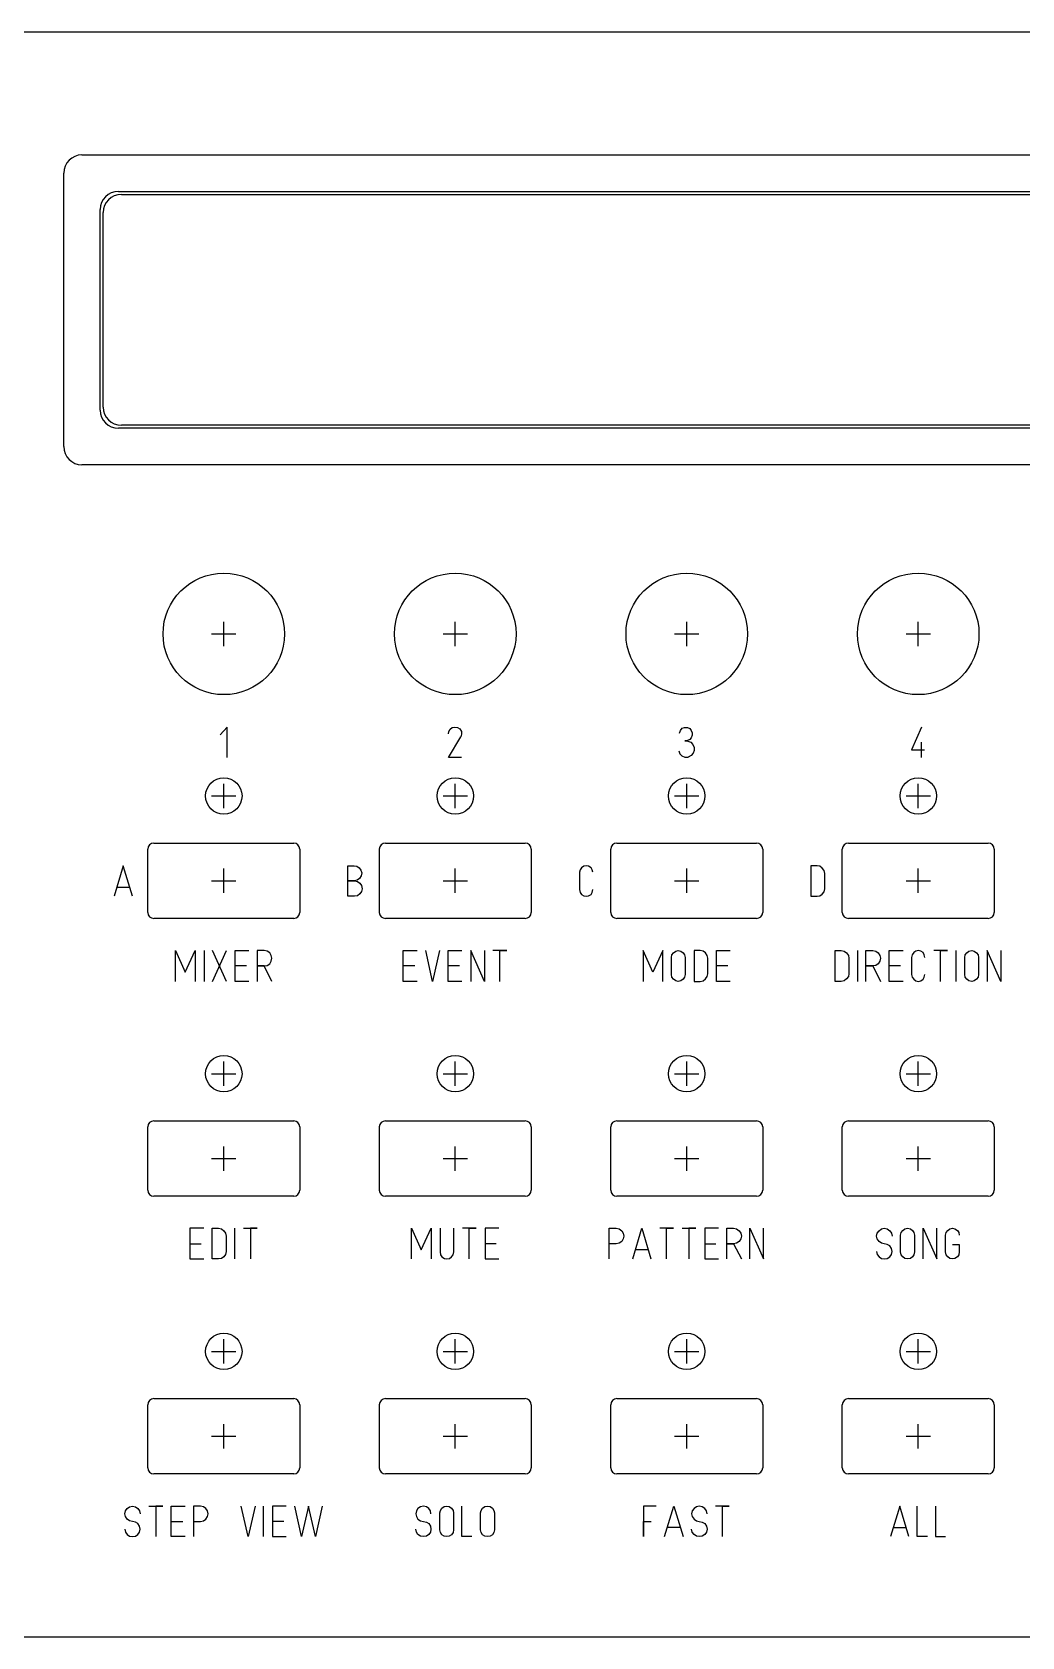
# Model space of a CAD drawing. Header units: inches. Extents: x 0 to 19, y 0 to 5.2.
# Drawn here: x 3.63 to 6.84, y 0 to 5.2 of the extents above; entities that cross this region are included whole.
import ezdxf

# ---------------------------------------------------------------- set-up
doc = ezdxf.new("R2010")
doc.units = ezdxf.units.IN
doc.header["$MEASUREMENT"] = 0
doc.layers.add('Contour', color=7, linetype='CONTINUOUS')
doc.layers.add('Gravure', color=7, linetype='CONTINUOUS')

msp = doc.modelspace()

# ---------------------------------------------------------------- linework, layer by layer
at = {"layer": 'Contour', "color": 7, "linetype": 'CONTINUOUS'}
for p, q in [((19, 5.2), (0, 5.2)), ((3.79035, 4.80197), (10.10531, 4.80197)), ((3.7313, 3.85709), (3.7313, 4.74291)), ((3.90846, 4.68386), (9.9872, 4.68386)), ((3.91831, 4.67402), (9.97736, 4.67402)), ((3.84941, 3.9752), (3.84941, 4.6248)), ((3.85925, 3.98504), (3.85925, 4.61496)), ((9.9872, 3.91614), (3.90846, 3.91614)), ((9.97736, 3.92598), (3.91831, 3.92598)), ((10.10531, 3.79803), (3.79035, 3.79803)), ((4.25, 3.21063), (4.25, 3.28937)), ((5, 3.21063), (5, 3.28937)), ((5.75, 3.21063), (5.75, 3.28937)), ((6.5, 3.21063), (6.5, 3.28937)), ((4.21063, 3.25), (4.28937, 3.25)), ((4.96063, 3.25), (5.03937, 3.25)), ((5.71063, 3.25), (5.78937, 3.25)), ((6.46063, 3.25), (6.53937, 3.25)), ((4.25, 2.68563), (4.25, 2.76437)), ((5, 2.68563), (5, 2.76437)), ((5.75, 2.68563), (5.75, 2.76437)), ((6.5, 2.68563), (6.5, 2.76437)), ((4.21063, 2.725), (4.28937, 2.725)), ((4.96063, 2.725), (5.03937, 2.725)), ((5.71063, 2.725), (5.78937, 2.725)), ((6.46063, 2.725), (6.53937, 2.725)), ((4.00394, 2.34764), (4.00394, 2.55236)), ((4.02362, 2.57205), (4.47638, 2.57205)), ((4.49606, 2.55236), (4.49606, 2.34764)), ((4.75394, 2.34764), (4.75394, 2.55236)), ((4.77362, 2.57205), (5.22638, 2.57205)), ((5.24606, 2.55236), (5.24606, 2.34764)), ((5.50394, 2.34764), (5.50394, 2.55236)), ((5.52362, 2.57205), (5.97638, 2.57205)), ((5.99606, 2.55236), (5.99606, 2.34764)), ((6.25394, 2.34764), (6.25394, 2.55236)), ((6.27362, 2.57205), (6.72638, 2.57205)), ((6.74606, 2.55236), (6.74606, 2.34764)), ((4.21063, 2.45), (4.28937, 2.45)), ((4.25, 2.41063), (4.25, 2.48937)), ((4.96063, 2.45), (5.03937, 2.45)), ((5, 2.41063), (5, 2.48937)), ((5.71063, 2.45), (5.78937, 2.45)), ((5.75, 2.41063), (5.75, 2.48937)), ((6.46063, 2.45), (6.53937, 2.45)), ((6.5, 2.41063), (6.5, 2.48937)), ((4.47638, 2.32795), (4.02362, 2.32795)), ((5.22638, 2.32795), (4.77362, 2.32795)), ((5.97638, 2.32795), (5.52362, 2.32795)), ((6.72638, 2.32795), (6.27362, 2.32795)), ((4.21063, 1.825), (4.28937, 1.825)), ((4.25, 1.78563), (4.25, 1.86437)), ((4.96063, 1.825), (5.03937, 1.825)), ((5, 1.78563), (5, 1.86437)), ((5.71063, 1.825), (5.78937, 1.825)), ((5.75, 1.78563), (5.75, 1.86437)), ((6.46063, 1.825), (6.53937, 1.825)), ((6.5, 1.78563), (6.5, 1.86437)), ((4.02362, 1.67205), (4.47638, 1.67205)), ((4.77362, 1.67205), (5.22638, 1.67205)), ((5.52362, 1.67205), (5.97638, 1.67205)), ((6.27362, 1.67205), (6.72638, 1.67205)), ((4.00394, 1.44764), (4.00394, 1.65236)), ((4.49606, 1.65236), (4.49606, 1.44764)), ((4.75394, 1.44764), (4.75394, 1.65236)), ((5.24606, 1.65236), (5.24606, 1.44764)), ((5.50394, 1.44764), (5.50394, 1.65236)), ((5.99606, 1.65236), (5.99606, 1.44764)), ((6.25394, 1.44764), (6.25394, 1.65236)), ((6.74606, 1.65236), (6.74606, 1.44764)), ((4.25, 1.51063), (4.25, 1.58937)), ((5, 1.51063), (5, 1.58937)), ((5.75, 1.51063), (5.75, 1.58937)), ((6.5, 1.51063), (6.5, 1.58937)), ((4.21063, 1.55), (4.28937, 1.55)), ((4.96063, 1.55), (5.03937, 1.55)), ((5.71063, 1.55), (5.78937, 1.55)), ((6.46063, 1.55), (6.53937, 1.55)), ((4.47638, 1.42795), (4.02362, 1.42795)), ((5.22638, 1.42795), (4.77362, 1.42795)), ((5.97638, 1.42795), (5.52362, 1.42795)), ((6.72638, 1.42795), (6.27362, 1.42795)), ((4.25, 0.88563), (4.25, 0.96437)), ((5, 0.88563), (5, 0.96437)), ((5.75, 0.88563), (5.75, 0.96437)), ((6.5, 0.88563), (6.5, 0.96437)), ((4.21063, 0.925), (4.28937, 0.925)), ((4.96063, 0.925), (5.03937, 0.925)), ((5.71063, 0.925), (5.78937, 0.925)), ((6.46063, 0.925), (6.53937, 0.925)), ((4.00394, 0.54764), (4.00394, 0.75236)), ((4.02362, 0.77205), (4.47638, 0.77205)), ((4.49606, 0.75236), (4.49606, 0.54764)), ((4.75394, 0.54764), (4.75394, 0.75236)), ((4.77362, 0.77205), (5.22638, 0.77205)), ((5.24606, 0.75236), (5.24606, 0.54764)), ((5.50394, 0.54764), (5.50394, 0.75236)), ((5.52362, 0.77205), (5.97638, 0.77205)), ((5.99606, 0.75236), (5.99606, 0.54764)), ((6.25394, 0.54764), (6.25394, 0.75236)), ((6.27362, 0.77205), (6.72638, 0.77205)), ((6.74606, 0.75236), (6.74606, 0.54764)), ((4.25, 0.61063), (4.25, 0.68937)), ((5, 0.61063), (5, 0.68937)), ((5.75, 0.61063), (5.75, 0.68937)), ((6.5, 0.61063), (6.5, 0.68937)), ((4.21063, 0.65), (4.28937, 0.65)), ((4.96063, 0.65), (5.03937, 0.65)), ((5.71063, 0.65), (5.78937, 0.65)), ((6.46063, 0.65), (6.53937, 0.65)), ((4.47638, 0.52795), (4.02362, 0.52795)), ((5.22638, 0.52795), (4.77362, 0.52795)), ((5.97638, 0.52795), (5.52362, 0.52795)), ((6.72638, 0.52795), (6.27362, 0.52795)), ((0, 0), (19, 0))]:
    msp.add_line(p, q, dxfattribs=at)
for centre, radius in [((4.25, 3.25), 0.19685), ((5, 3.25), 0.19685), ((5.75, 3.25), 0.19685), ((6.5, 3.25), 0.19685), ((4.25, 2.725), 0.05906), ((5, 2.725), 0.05906), ((5.75, 2.725), 0.05906), ((6.5, 2.725), 0.05906), ((4.25, 1.825), 0.05906), ((5, 1.825), 0.05906), ((5.75, 1.825), 0.05906), ((6.5, 1.825), 0.05906), ((4.25, 0.925), 0.05906), ((5, 0.925), 0.05906), ((5.75, 0.925), 0.05906), ((6.5, 0.925), 0.05906)]:
    msp.add_circle(centre, radius, dxfattribs=at)
for centre, radius, start, end in [((3.79035, 4.74291), 0.05906, 450, 180), ((3.90846, 4.6248), 0.05906, 450, 180), ((3.91831, 4.61496), 0.05906, 450, 180), ((3.90846, 3.9752), 0.05906, 180, -90), ((3.91831, 3.98504), 0.05906, 180, -90), ((3.79035, 3.85709), 0.05906, 180, -90), ((4.02362, 2.55236), 0.01969, 450, 180), ((4.47638, 2.55236), 0.01969, 360, 90), ((4.77362, 2.55236), 0.01969, 450, 180), ((5.22638, 2.55236), 0.01969, 360, 90), ((5.52362, 2.55236), 0.01969, 450, 180), ((5.97638, 2.55236), 0.01969, 360, 90), ((6.27362, 2.55236), 0.01969, 450, 180), ((6.72638, 2.55236), 0.01969, 360, 90), ((4.02362, 2.34764), 0.01969, 180, -90), ((4.47638, 2.34764), 0.01969, 270, 0), ((4.77362, 2.34764), 0.01969, 180, -90), ((5.22638, 2.34764), 0.01969, 270, 0), ((5.52362, 2.34764), 0.01969, 180, -90), ((5.97638, 2.34764), 0.01969, 270, 0), ((6.27362, 2.34764), 0.01969, 180, -90), ((6.72638, 2.34764), 0.01969, 270, 0), ((4.02362, 1.65236), 0.01969, 450, 180), ((4.47638, 1.65236), 0.01969, 360, 90), ((4.77362, 1.65236), 0.01969, 450, 180), ((5.22638, 1.65236), 0.01969, 360, 90), ((5.52362, 1.65236), 0.01969, 450, 180), ((5.97638, 1.65236), 0.01969, 360, 90), ((6.27362, 1.65236), 0.01969, 450, 180), ((6.72638, 1.65236), 0.01969, 360, 90), ((4.02362, 1.44764), 0.01969, 180, -90), ((4.47638, 1.44764), 0.01969, 270, 0), ((4.77362, 1.44764), 0.01969, 180, -90), ((5.22638, 1.44764), 0.01969, 270, 0), ((5.52362, 1.44764), 0.01969, 180, -90), ((5.97638, 1.44764), 0.01969, 270, 0), ((6.27362, 1.44764), 0.01969, 180, -90), ((6.72638, 1.44764), 0.01969, 270, 0), ((4.02362, 0.75236), 0.01969, 450, 180), ((4.47638, 0.75236), 0.01969, 360, 90), ((4.77362, 0.75236), 0.01969, 450, 180), ((5.22638, 0.75236), 0.01969, 360, 90), ((5.52362, 0.75236), 0.01969, 450, 180), ((5.97638, 0.75236), 0.01969, 360, 90), ((6.27362, 0.75236), 0.01969, 450, 180), ((6.72638, 0.75236), 0.01969, 360, 90), ((4.02362, 0.54764), 0.01969, 180, -90), ((4.47638, 0.54764), 0.01969, 270, 0), ((4.77362, 0.54764), 0.01969, 180, -90), ((5.22638, 0.54764), 0.01969, 270, 0), ((5.52362, 0.54764), 0.01969, 180, -90), ((5.97638, 0.54764), 0.01969, 270, 0), ((6.27362, 0.54764), 0.01969, 180, -90), ((6.72638, 0.54764), 0.01969, 270, 0)]:
    msp.add_arc(centre, radius, start, end, dxfattribs=at)
at = {"layer": 'Gravure', "color": 255, "linetype": 'CONTINUOUS'}
for p, q in [((4.26083, 2.94803), (4.23819, 2.92343)), ((4.26083, 2.84961), (4.26083, 2.94803)), ((4.97835, 2.92638), (4.97933, 2.93425)), ((4.97835, 2.84961), (5.01772, 2.91654)), ((4.97933, 2.93425), (4.98327, 2.94114)), ((4.98327, 2.94114), (4.99016, 2.94705)), ((4.99016, 2.94705), (4.99803, 2.94803)), ((4.99803, 2.94803), (5.00689, 2.94705)), ((5.00689, 2.94705), (5.01476, 2.94213)), ((5.01476, 2.94213), (5.01969, 2.93425)), ((5.02067, 2.92539), (5.01772, 2.91654)), ((5.01969, 2.93425), (5.02067, 2.92539)), ((5.72638, 2.92835), (5.72933, 2.9372)), ((5.72933, 2.9372), (5.73524, 2.94409)), ((5.73524, 2.94409), (5.74311, 2.94705)), ((5.74311, 2.94705), (5.75197, 2.94705)), ((5.75197, 2.94705), (5.75984, 2.94311)), ((5.75984, 2.94311), (5.76476, 2.9372)), ((5.76476, 2.91358), (5.75984, 2.90768)), ((5.76476, 2.9372), (5.76772, 2.92933)), ((5.76772, 2.92146), (5.76476, 2.91358)), ((5.76772, 2.92933), (5.76772, 2.92146)), ((6.51083, 2.94803), (6.47835, 2.87421)), ((5.72441, 2.87126), (5.72736, 2.86142)), ((5.72736, 2.86142), (5.73425, 2.85453)), ((5.75197, 2.90472), (5.74409, 2.90374)), ((5.74409, 2.90374), (5.75394, 2.90276)), ((5.75984, 2.90768), (5.75197, 2.90472)), ((5.75394, 2.90276), (5.7628, 2.89882)), ((5.7628, 2.89882), (5.76969, 2.89193)), ((5.77067, 2.86339), (5.76378, 2.85551)), ((5.76969, 2.89193), (5.77362, 2.88209)), ((5.77362, 2.87224), (5.77067, 2.86339)), ((5.77362, 2.88209), (5.77362, 2.87224)), ((6.47835, 2.87421), (6.52067, 2.87421)), ((6.51083, 2.84961), (6.51083, 2.89882)), ((5.02067, 2.84961), (4.97835, 2.84961)), ((5.73425, 2.85453), (5.74409, 2.85059)), ((5.74409, 2.85059), (5.75492, 2.85059)), ((5.76378, 2.85551), (5.75492, 2.85059)), ((4.0935, 2.12421), (4.0935, 2.22362)), ((4.0935, 2.22362), (4.125, 2.15374)), ((4.125, 2.15374), (4.15748, 2.22362)), ((4.15748, 2.22362), (4.15748, 2.12421)), ((4.18602, 2.22362), (4.18602, 2.12421)), ((4.25886, 2.12421), (4.21358, 2.22362)), ((4.21358, 2.12421), (4.25886, 2.22362)), ((4.28642, 2.12421), (4.28642, 2.22362)), ((4.28642, 2.22362), (4.33071, 2.22362)), ((4.38091, 2.22362), (4.35827, 2.22362)), ((4.35827, 2.22362), (4.35827, 2.12421)), ((4.39075, 2.22165), (4.38091, 2.22362)), ((4.39862, 2.21673), (4.39075, 2.22165)), ((4.40354, 2.20787), (4.39862, 2.21673)), ((4.39862, 2.1813), (4.40354, 2.18917)), ((4.40551, 2.19902), (4.40354, 2.20787)), ((4.40354, 2.18917), (4.40551, 2.19902)), ((4.83169, 2.12421), (4.83169, 2.22362)), ((4.83169, 2.22362), (4.87598, 2.22362)), ((4.92618, 2.12421), (4.90453, 2.22362)), ((4.94882, 2.22362), (4.92618, 2.12421)), ((4.97736, 2.12421), (4.97736, 2.22362)), ((4.97736, 2.22362), (5.02165, 2.22362)), ((5.09449, 2.12421), (5.0502, 2.22362)), ((5.0502, 2.22362), (5.0502, 2.12421)), ((5.09449, 2.22362), (5.09449, 2.12421)), ((5.16732, 2.22362), (5.12205, 2.22362)), ((5.14469, 2.12421), (5.14469, 2.22362)), ((5.14469, 2.22362), (5.16732, 2.22362)), ((5.63976, 2.15374), (5.60827, 2.22362)), ((5.60827, 2.22362), (5.60827, 2.12421)), ((5.67224, 2.22362), (5.63976, 2.15374)), ((5.67224, 2.12421), (5.67224, 2.22362)), ((5.70079, 2.20098), (5.70177, 2.20984)), ((5.70079, 2.14685), (5.70079, 2.20098)), ((5.70177, 2.20984), (5.70669, 2.21673)), ((5.70669, 2.21673), (5.71457, 2.22165)), ((5.71457, 2.22165), (5.72244, 2.22362)), ((5.72244, 2.22362), (5.7313, 2.22165)), ((5.7313, 2.22165), (5.73819, 2.21673)), ((5.73819, 2.21673), (5.74311, 2.20984)), ((5.74311, 2.20984), (5.74508, 2.20098)), ((5.74508, 2.20098), (5.74508, 2.14685)), ((5.79331, 2.22362), (5.77362, 2.22362)), ((5.77362, 2.22362), (5.77362, 2.12421)), ((5.80315, 2.22165), (5.79331, 2.22362)), ((5.81102, 2.21673), (5.80315, 2.22165)), ((5.81594, 2.20787), (5.81102, 2.21673)), ((5.81791, 2.19902), (5.81594, 2.20787)), ((5.81791, 2.14882), (5.81791, 2.19902)), ((5.84646, 2.12421), (5.84646, 2.22362)), ((5.84646, 2.22362), (5.89075, 2.22362)), ((6.23031, 2.12421), (6.23031, 2.22362)), ((6.23031, 2.22362), (6.25, 2.22362)), ((6.25, 2.22362), (6.25984, 2.22165)), ((6.25984, 2.22165), (6.26772, 2.21673)), ((6.26772, 2.21673), (6.27362, 2.20787)), ((6.27362, 2.20787), (6.27559, 2.19902)), ((6.27559, 2.19902), (6.27559, 2.14882)), ((6.30315, 2.22362), (6.30315, 2.12421)), ((6.33071, 2.12421), (6.33071, 2.22362)), ((6.33071, 2.22362), (6.35335, 2.22362)), ((6.35335, 2.22362), (6.3622, 2.22165)), ((6.3622, 2.22165), (6.37008, 2.21673)), ((6.37008, 2.21673), (6.37598, 2.20787)), ((6.37598, 2.18917), (6.37008, 2.1813)), ((6.37598, 2.20787), (6.37795, 2.19902)), ((6.37795, 2.19902), (6.37598, 2.18917)), ((6.40551, 2.12421), (6.40551, 2.22362)), ((6.40551, 2.22362), (6.45079, 2.22362)), ((6.48031, 2.20984), (6.47835, 2.20197)), ((6.47835, 2.20197), (6.47835, 2.14587)), ((6.48524, 2.21772), (6.48031, 2.20984)), ((6.49213, 2.22165), (6.48524, 2.21772)), ((6.5, 2.22362), (6.49213, 2.22165)), ((6.50886, 2.22165), (6.5, 2.22362)), ((6.51575, 2.21772), (6.50886, 2.22165)), ((6.51969, 2.20984), (6.51575, 2.21772)), ((6.52165, 2.20197), (6.51969, 2.20984)), ((6.59449, 2.22362), (6.5502, 2.22362)), ((6.57185, 2.12421), (6.57185, 2.22362)), ((6.57185, 2.22362), (6.59449, 2.22362)), ((6.62205, 2.22362), (6.62205, 2.12421)), ((6.65059, 2.20098), (6.65256, 2.20984)), ((6.65059, 2.14685), (6.65059, 2.20098)), ((6.65256, 2.20984), (6.65748, 2.21673)), ((6.65748, 2.21673), (6.66437, 2.22165)), ((6.66437, 2.22165), (6.67323, 2.22362)), ((6.67323, 2.22362), (6.6811, 2.22165)), ((6.6811, 2.22165), (6.68898, 2.21673)), ((6.68898, 2.21673), (6.6939, 2.20984)), ((6.6939, 2.20984), (6.69488, 2.20098)), ((6.69488, 2.20098), (6.69488, 2.14685)), ((6.76772, 2.12421), (6.72343, 2.22362)), ((6.72343, 2.22362), (6.72343, 2.12421)), ((6.76772, 2.22362), (6.76772, 2.12421)), ((4.32382, 2.17441), (4.28642, 2.17441)), ((4.38091, 2.17441), (4.35827, 2.17441)), ((4.35827, 2.17441), (4.38091, 2.17441)), ((4.38091, 2.17441), (4.39075, 2.17539)), ((4.40551, 2.12421), (4.38091, 2.17441)), ((4.39075, 2.17539), (4.39862, 2.1813)), ((4.86909, 2.17441), (4.83169, 2.17441)), ((5.01378, 2.17441), (4.97736, 2.17441)), ((5.70177, 2.13799), (5.70079, 2.14685)), ((5.70669, 2.1311), (5.70177, 2.13799)), ((5.74311, 2.13799), (5.73819, 2.1311)), ((5.74508, 2.14685), (5.74311, 2.13799)), ((5.80315, 2.12618), (5.81102, 2.13209)), ((5.81102, 2.13209), (5.81594, 2.13996)), ((5.81594, 2.13996), (5.81791, 2.14882)), ((5.88287, 2.17441), (5.84646, 2.17441)), ((6.26772, 2.13209), (6.25984, 2.12618)), ((6.27362, 2.13996), (6.26772, 2.13209)), ((6.27559, 2.14882), (6.27362, 2.13996)), ((6.35335, 2.17441), (6.33071, 2.17441)), ((6.33071, 2.17441), (6.35335, 2.17441)), ((6.3622, 2.17539), (6.35335, 2.17441)), ((6.35335, 2.17441), (6.37795, 2.12421)), ((6.37008, 2.1813), (6.3622, 2.17539)), ((6.44291, 2.17441), (6.40551, 2.17441)), ((6.47835, 2.14587), (6.48031, 2.13799)), ((6.48031, 2.13799), (6.48524, 2.1311)), ((6.51575, 2.1311), (6.51969, 2.13799)), ((6.51969, 2.13799), (6.52165, 2.14587)), ((6.65256, 2.13799), (6.65059, 2.14685)), ((6.65748, 2.1311), (6.65256, 2.13799)), ((6.6939, 2.13799), (6.68898, 2.1311)), ((6.69488, 2.14685), (6.6939, 2.13799)), ((4.33071, 2.12421), (4.28642, 2.12421)), ((4.87598, 2.12421), (4.83169, 2.12421)), ((5.02165, 2.12421), (4.97736, 2.12421)), ((5.71457, 2.12618), (5.70669, 2.1311)), ((5.72244, 2.12421), (5.71457, 2.12618)), ((5.7313, 2.12618), (5.72244, 2.12421)), ((5.73819, 2.1311), (5.7313, 2.12618)), ((5.77362, 2.12421), (5.79331, 2.12421)), ((5.79331, 2.12421), (5.80315, 2.12618)), ((5.89075, 2.12421), (5.84646, 2.12421)), ((6.25, 2.12421), (6.23031, 2.12421)), ((6.25984, 2.12618), (6.25, 2.12421)), ((6.45079, 2.12421), (6.40551, 2.12421)), ((6.48524, 2.1311), (6.49213, 2.12618)), ((6.49213, 2.12618), (6.5, 2.12421)), ((6.5, 2.12421), (6.50886, 2.12618)), ((6.50886, 2.12618), (6.51575, 2.1311)), ((6.66437, 2.12618), (6.65748, 2.1311)), ((6.67323, 2.12421), (6.66437, 2.12618)), ((6.6811, 2.12618), (6.67323, 2.12421)), ((6.68898, 2.1311), (6.6811, 2.12618)), ((4.18504, 1.32402), (4.13976, 1.32402)), ((4.13976, 1.32402), (4.13976, 1.22461)), ((4.2126, 1.22461), (4.2126, 1.32402)), ((4.2126, 1.32402), (4.23327, 1.32402)), ((4.23327, 1.32402), (4.24213, 1.32205)), ((4.24213, 1.32205), (4.25, 1.31614)), ((4.25, 1.31614), (4.25591, 1.30827)), ((4.25591, 1.30827), (4.25787, 1.29843)), ((4.28543, 1.22461), (4.28543, 1.32402)), ((4.31398, 1.32402), (4.35827, 1.32402)), ((4.35827, 1.32402), (4.33661, 1.32402)), ((4.33661, 1.32402), (4.33661, 1.22461)), ((4.85827, 1.22461), (4.85827, 1.32402)), ((4.85827, 1.32402), (4.88976, 1.25413)), ((4.88976, 1.25413), (4.92224, 1.32402)), ((4.92224, 1.32402), (4.92224, 1.22461)), ((4.95079, 1.32402), (4.95079, 1.24724)), ((4.99508, 1.24724), (4.99508, 1.32402)), ((5.06791, 1.32402), (5.02362, 1.32402)), ((5.04528, 1.22461), (5.04528, 1.32402)), ((5.04528, 1.32402), (5.06791, 1.32402)), ((5.14075, 1.32402), (5.09646, 1.32402)), ((5.09646, 1.32402), (5.09646, 1.22461)), ((5.49902, 1.22461), (5.49902, 1.32402)), ((5.49902, 1.32402), (5.52165, 1.32402)), ((5.52165, 1.32402), (5.5315, 1.32205)), ((5.5315, 1.32205), (5.53937, 1.31614)), ((5.53937, 1.31614), (5.54429, 1.30827)), ((5.54429, 1.30827), (5.54626, 1.29843)), ((5.5748, 1.22461), (5.60433, 1.32402)), ((5.60433, 1.32402), (5.63386, 1.22461)), ((5.70669, 1.32402), (5.6624, 1.32402)), ((5.68406, 1.22461), (5.68406, 1.32402)), ((5.68406, 1.32402), (5.70669, 1.32402)), ((5.73524, 1.32402), (5.77953, 1.32402)), ((5.77953, 1.32402), (5.75689, 1.32402)), ((5.75689, 1.32402), (5.75689, 1.22461)), ((5.85236, 1.32402), (5.80807, 1.32402)), ((5.80807, 1.32402), (5.80807, 1.22461)), ((5.87992, 1.22461), (5.87992, 1.32402)), ((5.87992, 1.32402), (5.90157, 1.32402)), ((5.90157, 1.32402), (5.91142, 1.32205)), ((5.91142, 1.32205), (5.91929, 1.31614)), ((5.91929, 1.31614), (5.9252, 1.30827)), ((5.9252, 1.30827), (5.92717, 1.29843)), ((5.95472, 1.22461), (5.95472, 1.32402)), ((5.95472, 1.32402), (5.99902, 1.22461)), ((5.99902, 1.22461), (5.99902, 1.32402)), ((6.36516, 1.29843), (6.36713, 1.30827)), ((6.36713, 1.30827), (6.37303, 1.31614)), ((6.37303, 1.31614), (6.38091, 1.32205)), ((6.38091, 1.32205), (6.38976, 1.32402)), ((6.38976, 1.32402), (6.39961, 1.32205)), ((6.39961, 1.32205), (6.40748, 1.31614)), ((6.40748, 1.31614), (6.41339, 1.30827)), ((6.41339, 1.30827), (6.41535, 1.29843)), ((6.44291, 1.30138), (6.44488, 1.31024)), ((6.44291, 1.24724), (6.44291, 1.30138)), ((6.44488, 1.31024), (6.4498, 1.31713)), ((6.4498, 1.31713), (6.45669, 1.32205)), ((6.45669, 1.32205), (6.46555, 1.32402)), ((6.46555, 1.32402), (6.47441, 1.32205)), ((6.47441, 1.32205), (6.4813, 1.31713)), ((6.4813, 1.31713), (6.48622, 1.31024)), ((6.48622, 1.31024), (6.48819, 1.30138)), ((6.48819, 1.30138), (6.48819, 1.24724)), ((6.51575, 1.22461), (6.51575, 1.32402)), ((6.51575, 1.32402), (6.56004, 1.22461)), ((6.56004, 1.22461), (6.56004, 1.32402)), ((6.58858, 1.30138), (6.59055, 1.31024)), ((6.58858, 1.24724), (6.58858, 1.30138)), ((6.59055, 1.31024), (6.59547, 1.31713)), ((6.59547, 1.31713), (6.60236, 1.32205)), ((6.60236, 1.32205), (6.61122, 1.32402)), ((6.61122, 1.32402), (6.61909, 1.32205)), ((6.61909, 1.32205), (6.62697, 1.31713)), ((6.62697, 1.31713), (6.63189, 1.31024)), ((6.63189, 1.31024), (6.63287, 1.30138)), ((4.13976, 1.27382), (4.17717, 1.27382)), ((4.25787, 1.24921), (4.25591, 1.23937)), ((4.25787, 1.29843), (4.25787, 1.24921)), ((5.13287, 1.27382), (5.09646, 1.27382)), ((5.52165, 1.27382), (5.49902, 1.27382)), ((5.5315, 1.27579), (5.52165, 1.27382)), ((5.53937, 1.28169), (5.5315, 1.27579)), ((5.54429, 1.28957), (5.53937, 1.28169)), ((5.54626, 1.29843), (5.54429, 1.28957)), ((5.62402, 1.25413), (5.58465, 1.25413)), ((5.80807, 1.27382), (5.84449, 1.27382)), ((5.90157, 1.27382), (5.87992, 1.27382)), ((5.87992, 1.27382), (5.90157, 1.27382)), ((5.91142, 1.27579), (5.90157, 1.27382)), ((5.90157, 1.27382), (5.92717, 1.22461)), ((5.91929, 1.28169), (5.91142, 1.27579)), ((5.9252, 1.28957), (5.91929, 1.28169)), ((5.92717, 1.29843), (5.9252, 1.28957)), ((6.36713, 1.28957), (6.36516, 1.29843)), ((6.36516, 1.24921), (6.36713, 1.23937)), ((6.37303, 1.28169), (6.36713, 1.28957)), ((6.38091, 1.27579), (6.37303, 1.28169)), ((6.38976, 1.27382), (6.38091, 1.27579)), ((6.39961, 1.27185), (6.38976, 1.27382)), ((6.40748, 1.26693), (6.39961, 1.27185)), ((6.41339, 1.25906), (6.40748, 1.26693)), ((6.41535, 1.24921), (6.41339, 1.25906)), ((6.41339, 1.23937), (6.41535, 1.24921)), ((6.61122, 1.27185), (6.63287, 1.27185)), ((6.63287, 1.27185), (6.63287, 1.24724)), ((4.13976, 1.22461), (4.18504, 1.22461)), ((4.23327, 1.22461), (4.2126, 1.22461)), ((4.24213, 1.22657), (4.23327, 1.22461)), ((4.25, 1.2315), (4.24213, 1.22657)), ((4.25591, 1.23937), (4.25, 1.2315)), ((4.95079, 1.24724), (4.95177, 1.23839)), ((4.95177, 1.23839), (4.95669, 1.2315)), ((4.95669, 1.2315), (4.96457, 1.22657)), ((4.96457, 1.22657), (4.97244, 1.22461)), ((4.97244, 1.22461), (4.9813, 1.22657)), ((4.9813, 1.22657), (4.98819, 1.2315)), ((4.98819, 1.2315), (4.99311, 1.23839)), ((4.99311, 1.23839), (4.99508, 1.24724)), ((5.09646, 1.22461), (5.14075, 1.22461)), ((5.80807, 1.22461), (5.85236, 1.22461)), ((6.36713, 1.23937), (6.37303, 1.2315)), ((6.37303, 1.2315), (6.38091, 1.22657)), ((6.38091, 1.22657), (6.38976, 1.22461)), ((6.38976, 1.22461), (6.39961, 1.22657)), ((6.39961, 1.22657), (6.40748, 1.2315)), ((6.40748, 1.2315), (6.41339, 1.23937)), ((6.44488, 1.23839), (6.44291, 1.24724)), ((6.4498, 1.2315), (6.44488, 1.23839)), ((6.45669, 1.22657), (6.4498, 1.2315)), ((6.46555, 1.22461), (6.45669, 1.22657)), ((6.47441, 1.22657), (6.46555, 1.22461)), ((6.4813, 1.2315), (6.47441, 1.22657)), ((6.48622, 1.23839), (6.4813, 1.2315)), ((6.48819, 1.24724), (6.48622, 1.23839)), ((6.59055, 1.23839), (6.58858, 1.24724)), ((6.59547, 1.2315), (6.59055, 1.23839)), ((6.60236, 1.22657), (6.59547, 1.2315)), ((6.61122, 1.22461), (6.60236, 1.22657)), ((6.61909, 1.22657), (6.61122, 1.22461)), ((6.62697, 1.2315), (6.61909, 1.22657)), ((6.63189, 1.23839), (6.62697, 1.2315)), ((6.63287, 1.24724), (6.63189, 1.23839)), ((3.9311, 0.40866), (3.93701, 0.41654)), ((3.93701, 0.41654), (3.94488, 0.42146)), ((3.94488, 0.42146), (3.95374, 0.42343)), ((3.95374, 0.42343), (3.96358, 0.42146)), ((3.96358, 0.42146), (3.97146, 0.41654)), ((3.97146, 0.41654), (3.97736, 0.40866)), ((4.00689, 0.42343), (4.05217, 0.42343)), ((4.05217, 0.42343), (4.02953, 0.42343)), ((4.02953, 0.42343), (4.02953, 0.325)), ((4.07972, 0.325), (4.07972, 0.42343)), ((4.07972, 0.42343), (4.125, 0.42343)), ((4.17421, 0.42343), (4.15157, 0.42343)), ((4.15157, 0.42343), (4.15157, 0.325)), ((4.18406, 0.42146), (4.17421, 0.42343)), ((4.19193, 0.41654), (4.18406, 0.42146)), ((4.19685, 0.40866), (4.19193, 0.41654)), ((4.32874, 0.325), (4.3061, 0.42343)), ((4.35138, 0.42343), (4.32874, 0.325)), ((4.37894, 0.325), (4.37894, 0.42343)), ((4.45177, 0.42343), (4.40748, 0.42343)), ((4.40748, 0.42343), (4.40748, 0.325)), ((4.50197, 0.325), (4.48031, 0.42343)), ((4.52461, 0.42343), (4.50197, 0.325)), ((4.54724, 0.325), (4.52461, 0.42343)), ((4.5689, 0.42343), (4.54724, 0.325)), ((4.87894, 0.41654), (4.87402, 0.40866)), ((4.8878, 0.42146), (4.87894, 0.41654)), ((4.89665, 0.42343), (4.8878, 0.42146)), ((4.9065, 0.42146), (4.89665, 0.42343)), ((4.91437, 0.41654), (4.9065, 0.42146)), ((4.91929, 0.40866), (4.91437, 0.41654)), ((4.95177, 0.40965), (4.95669, 0.41752)), ((4.95669, 0.41752), (4.96358, 0.42244)), ((4.96358, 0.42244), (4.97244, 0.42343)), ((4.97244, 0.42343), (4.98031, 0.42244)), ((4.98031, 0.42244), (4.98819, 0.41752)), ((4.98819, 0.41752), (4.99311, 0.40965)), ((5.02165, 0.325), (5.02165, 0.42343)), ((5.08366, 0.40965), (5.08858, 0.41752)), ((5.08858, 0.41752), (5.09547, 0.42244)), ((5.09547, 0.42244), (5.10433, 0.42343)), ((5.10433, 0.42343), (5.11319, 0.42244)), ((5.11319, 0.42244), (5.12008, 0.41752)), ((5.12008, 0.41752), (5.125, 0.40965)), ((5.65059, 0.42343), (5.61024, 0.42343)), ((5.61024, 0.42343), (5.61024, 0.325)), ((5.67815, 0.325), (5.70768, 0.42343)), ((5.70768, 0.42343), (5.73819, 0.325)), ((5.77362, 0.41654), (5.76772, 0.40866)), ((5.7815, 0.42146), (5.77362, 0.41654)), ((5.79035, 0.42343), (5.7815, 0.42146)), ((5.8002, 0.42146), (5.79035, 0.42343)), ((5.80807, 0.41654), (5.8002, 0.42146)), ((5.81398, 0.40866), (5.80807, 0.41654)), ((5.8878, 0.42343), (5.8435, 0.42343)), ((5.86614, 0.325), (5.86614, 0.42343)), ((5.86614, 0.42343), (5.8878, 0.42343)), ((6.43996, 0.42343), (6.41043, 0.325)), ((6.46949, 0.325), (6.43996, 0.42343)), ((6.49705, 0.325), (6.49705, 0.42343)), ((6.5561, 0.42343), (6.5561, 0.325)), ((3.92913, 0.39882), (3.9311, 0.40866)), ((3.9311, 0.38996), (3.92913, 0.39882)), ((3.93701, 0.3811), (3.9311, 0.38996)), ((3.94488, 0.37618), (3.93701, 0.3811)), ((3.95374, 0.37421), (3.94488, 0.37618)), ((3.96358, 0.37224), (3.95374, 0.37421)), ((3.97146, 0.36732), (3.96358, 0.37224)), ((3.97736, 0.35846), (3.97146, 0.36732)), ((3.97736, 0.40866), (3.97933, 0.39882)), ((4.07972, 0.37421), (4.11713, 0.37421)), ((4.15157, 0.37421), (4.17421, 0.37421)), ((4.17421, 0.37421), (4.18406, 0.37618)), ((4.18406, 0.37618), (4.19193, 0.3811)), ((4.19193, 0.3811), (4.19685, 0.38996)), ((4.19882, 0.39882), (4.19685, 0.40866)), ((4.19685, 0.38996), (4.19882, 0.39882)), ((4.44488, 0.37421), (4.40748, 0.37421)), ((4.87402, 0.40866), (4.87205, 0.39882)), ((4.87205, 0.39882), (4.87402, 0.38996)), ((4.87402, 0.38996), (4.87894, 0.3811)), ((4.87894, 0.3811), (4.8878, 0.37618)), ((4.8878, 0.37618), (4.89665, 0.37421)), ((4.89665, 0.37421), (4.9065, 0.37224)), ((4.9065, 0.37224), (4.91437, 0.36732)), ((4.91437, 0.36732), (4.91929, 0.35846)), ((4.92126, 0.39882), (4.91929, 0.40866)), ((4.9498, 0.40177), (4.95177, 0.40965)), ((4.9498, 0.34665), (4.9498, 0.40177)), ((4.99311, 0.40965), (4.99409, 0.40177)), ((4.99409, 0.40177), (4.99409, 0.34665)), ((5.08169, 0.40177), (5.08366, 0.40965)), ((5.08169, 0.34665), (5.08169, 0.40177)), ((5.125, 0.40965), (5.12697, 0.40177)), ((5.12697, 0.40177), (5.12697, 0.34665)), ((5.61024, 0.325), (5.61024, 0.37421)), ((5.61024, 0.37421), (5.63484, 0.37421)), ((5.76772, 0.40866), (5.76575, 0.39882)), ((5.76575, 0.39882), (5.76772, 0.38996)), ((5.76772, 0.38996), (5.77362, 0.3811)), ((5.77362, 0.3811), (5.7815, 0.37618)), ((5.7815, 0.37618), (5.79035, 0.37421)), ((5.79035, 0.37421), (5.8002, 0.37224)), ((5.8002, 0.37224), (5.80807, 0.36732)), ((5.80807, 0.36732), (5.81398, 0.35846)), ((5.81594, 0.39882), (5.81398, 0.40866)), ((3.92913, 0.34961), (3.9311, 0.33976)), ((3.9311, 0.33976), (3.93701, 0.33189)), ((3.93701, 0.33189), (3.94488, 0.32598)), ((3.94488, 0.32598), (3.95374, 0.325)), ((3.95374, 0.325), (3.96358, 0.32598)), ((3.96358, 0.32598), (3.97146, 0.33189)), ((3.97146, 0.33189), (3.97736, 0.33976)), ((3.97933, 0.34961), (3.97736, 0.35846)), ((3.97736, 0.33976), (3.97933, 0.34961)), ((4.125, 0.325), (4.07972, 0.325)), ((4.40748, 0.325), (4.45177, 0.325)), ((4.87402, 0.33976), (4.87205, 0.34961)), ((4.87894, 0.33189), (4.87402, 0.33976)), ((4.8878, 0.32598), (4.87894, 0.33189)), ((4.89665, 0.325), (4.8878, 0.32598)), ((4.9065, 0.32598), (4.89665, 0.325)), ((4.91437, 0.33189), (4.9065, 0.32598)), ((4.91929, 0.33976), (4.91437, 0.33189)), ((4.91929, 0.35846), (4.92126, 0.34961)), ((4.92126, 0.34961), (4.91929, 0.33976)), ((4.95177, 0.33878), (4.9498, 0.34665)), ((4.95669, 0.33091), (4.95177, 0.33878)), ((4.96358, 0.32598), (4.95669, 0.33091)), ((4.97244, 0.325), (4.96358, 0.32598)), ((4.98031, 0.32598), (4.97244, 0.325)), ((4.98819, 0.33091), (4.98031, 0.32598)), ((4.99311, 0.33878), (4.98819, 0.33091)), ((4.99409, 0.34665), (4.99311, 0.33878)), ((5.05413, 0.325), (5.02165, 0.325)), ((5.08366, 0.33878), (5.08169, 0.34665)), ((5.08858, 0.33091), (5.08366, 0.33878)), ((5.09547, 0.32598), (5.08858, 0.33091)), ((5.10433, 0.325), (5.09547, 0.32598)), ((5.11319, 0.32598), (5.10433, 0.325)), ((5.12008, 0.33091), (5.11319, 0.32598)), ((5.125, 0.33878), (5.12008, 0.33091)), ((5.12697, 0.34665), (5.125, 0.33878)), ((5.72736, 0.35453), (5.68799, 0.35453)), ((5.76772, 0.33976), (5.76575, 0.34961)), ((5.77362, 0.33189), (5.76772, 0.33976)), ((5.7815, 0.32598), (5.77362, 0.33189)), ((5.79035, 0.325), (5.7815, 0.32598)), ((5.8002, 0.32598), (5.79035, 0.325)), ((5.80807, 0.33189), (5.8002, 0.32598)), ((5.81398, 0.33976), (5.80807, 0.33189)), ((5.81398, 0.35846), (5.81594, 0.34961)), ((5.81594, 0.34961), (5.81398, 0.33976)), ((6.42028, 0.35453), (6.45965, 0.35453)), ((6.52953, 0.325), (6.49705, 0.325)), ((6.5561, 0.325), (6.58858, 0.325))]:
    msp.add_line(p, q, dxfattribs=at)
at = {"layer": 'Gravure', "color": 30, "linetype": 'CONTINUOUS'}
for p, q in [((3.92421, 2.49823), (3.89469, 2.3998)), ((3.95374, 2.3998), (3.92421, 2.49823)), ((4.65157, 2.3998), (4.65157, 2.49823)), ((4.65157, 2.49823), (4.67224, 2.49823)), ((4.67224, 2.49823), (4.6811, 2.49724)), ((4.6811, 2.49724), (4.68898, 2.49232)), ((5.41634, 2.49724), (5.40945, 2.49232)), ((5.42421, 2.49823), (5.41634, 2.49724)), ((5.43209, 2.49724), (5.42421, 2.49823)), ((5.43996, 2.49232), (5.43209, 2.49724)), ((6.17224, 2.49823), (6.15157, 2.49823)), ((6.15157, 2.49823), (6.15157, 2.3998)), ((6.1811, 2.49724), (6.17224, 2.49823)), ((6.18898, 2.49134), (6.1811, 2.49724)), ((4.67323, 2.45), (4.65157, 2.45)), ((4.65157, 2.45), (4.67323, 2.45)), ((4.68209, 2.45197), (4.67323, 2.45)), ((4.67323, 2.45), (4.68307, 2.44803)), ((4.68996, 2.45787), (4.68209, 2.45197)), ((4.68307, 2.44803), (4.69094, 2.44213)), ((4.68898, 2.49232), (4.6939, 2.48445)), ((4.69488, 2.46575), (4.68996, 2.45787)), ((4.6939, 2.48445), (4.69685, 2.47559)), ((4.69685, 2.47559), (4.69488, 2.46575)), ((5.40453, 2.48543), (5.40256, 2.47756)), ((5.40256, 2.47756), (5.40256, 2.42146)), ((5.40945, 2.49232), (5.40453, 2.48543)), ((5.4439, 2.48543), (5.43996, 2.49232)), ((5.44587, 2.47756), (5.4439, 2.48543)), ((6.19488, 2.48346), (6.18898, 2.49134)), ((6.19685, 2.47362), (6.19488, 2.48346)), ((6.19685, 2.42441), (6.19685, 2.47362)), ((3.90453, 2.42933), (3.9439, 2.42933)), ((4.67323, 2.3998), (4.65157, 2.3998)), ((4.68307, 2.40177), (4.67323, 2.3998)), ((4.69094, 2.40768), (4.68307, 2.40177)), ((4.69094, 2.44213), (4.69587, 2.43425)), ((4.69587, 2.41555), (4.69094, 2.40768)), ((4.69587, 2.43425), (4.69783, 2.42441)), ((4.69783, 2.42441), (4.69587, 2.41555)), ((5.40256, 2.42146), (5.40453, 2.4126)), ((5.40453, 2.4126), (5.40945, 2.40571)), ((5.40945, 2.40571), (5.41634, 2.40079)), ((5.41634, 2.40079), (5.42421, 2.3998)), ((5.42421, 2.3998), (5.43209, 2.40079)), ((5.43209, 2.40079), (5.43996, 2.40571)), ((5.43996, 2.40571), (5.4439, 2.4126)), ((5.4439, 2.4126), (5.44587, 2.42146)), ((6.15157, 2.3998), (6.17224, 2.3998)), ((6.17224, 2.3998), (6.1811, 2.40177)), ((6.1811, 2.40177), (6.18898, 2.40669)), ((6.18898, 2.40669), (6.19488, 2.41457)), ((6.19488, 2.41457), (6.19685, 2.42441))]:
    msp.add_line(p, q, dxfattribs=at)

doc.saveas('drawing.dxf')
